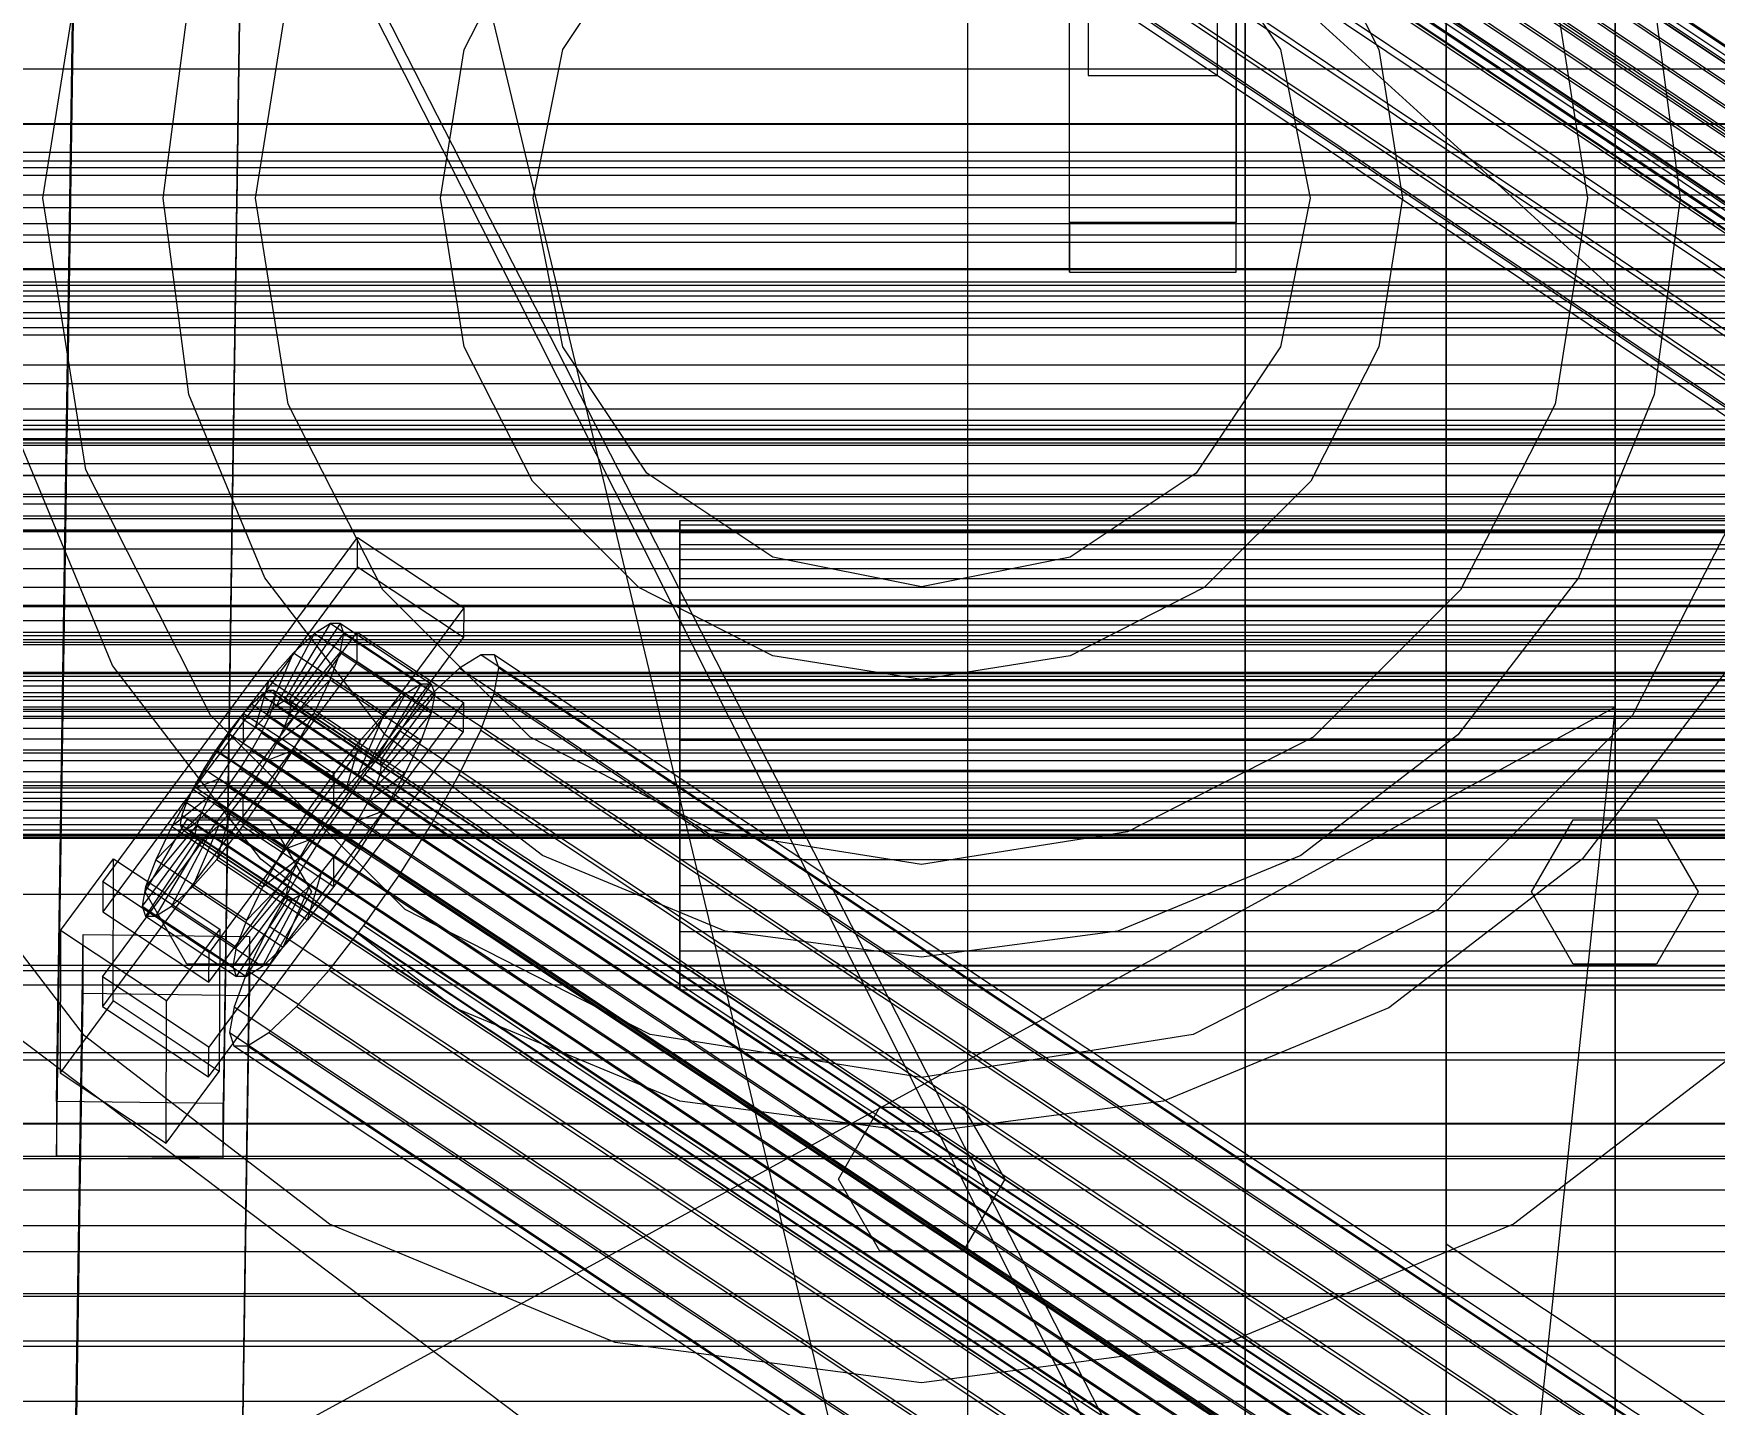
# Model space of a CAD drawing. Header units: millimetres. Extents: x -191664 to 191490, y -197311 to 10263.
# Drawn here: x -381 to -199.3, y -30380.3 to -30232.2 of the extents above; entities that cross this region are included whole.
import ezdxf

# ---------------------------------------------------------------- set-up
doc = ezdxf.new("R2010")
doc.units = ezdxf.units.MM
for name, color, linetype, lineweight in [('COTAS_USUARIO', 1, 'Continuous', 0), ('frontal_briquetadora', 7, 'Continuous', 0), ('frontal_C01', 7, 'Continuous', 0), ('frontal_C02', 7, 'Continuous', 0), ('frontal_C03', 7, 'Continuous', 0), ('frontal_mezcladora', 7, 'Continuous', 0), ('frontal_secador', 7, 'Continuous', 0), ('frontal_tolva', 7, 'Continuous', 0)]:
    doc.layers.add(name, color=color, linetype=linetype, lineweight=lineweight)
doc.dimstyles.new('PLANTA_100', dxfattribs={"dimtxt": 250, "dimasz": 150, "dimexe": 150, "dimexo": 80, "dimgap": 100, "dimtad": 1, "dimtih": 1, "dimtoh": 1, "dimdec": 1, "dimdsep": 46, "dimcen": 0.09, "dimclrd": 1, "dimclre": 1, "dimclrt": 1, "dimadec": 0, "dimazin": 0, "dimtfac": 1, "dimtdec": 4, "dimtofl": 0, "dimtmove": 0, "dimatfit": 3, "dimfxl": 1, "dimtolj": 1, "dimtzin": 0, "dimarcsym": 0})

# ---------------------------------------------------------------- blocks, each defined once
blk = doc.blocks.new('*D109')
at = {"layer": 'COTAS_USUARIO', "color": 1, "lineweight": -2, "transparency": 16777216}
for p, q in [((-80, -28700), (-1350, -28700)), ((-1200, -31850), (-1200, -28850)), ((-80, -32000), (-1350, -32000))]:
    blk.add_line(p, q, dxfattribs=at)
at = {"layer": 'COTAS_USUARIO', "color": 1, "transparency": 16777216}
for points in [[(-1225, -28850), (-1175, -28850), (-1200, -28700)], [(-1225, -31850), (-1175, -31850), (-1200, -32000)]]:
    blk.add_solid(points, dxfattribs=at)
at = {"layer": 'Defpoints', "color": 0, "transparency": 16777216}
for p in [(-1200, -28700), (0, -28700), (0, -32000)]:
    blk.add_point(p, dxfattribs=at)
blk = doc.blocks.new('*D110')
at = {"layer": 'COTAS_USUARIO', "color": 1, "lineweight": -2, "transparency": 16777216}
for p, q in [((-80, -30350), (-1350, -30350)), ((-1200, -31850), (-1200, -30500)), ((-80, -32000), (-1350, -32000))]:
    blk.add_line(p, q, dxfattribs=at)
at = {"layer": 'COTAS_USUARIO', "color": 1, "transparency": 16777216}
for points in [[(-1225, -30500), (-1175, -30500), (-1200, -30350)], [(-1225, -31850), (-1175, -31850), (-1200, -32000)]]:
    blk.add_solid(points, dxfattribs=at)
at = {"layer": 'Defpoints', "color": 0, "transparency": 16777216}
for p in [(-1200, -30350), (0, -30350), (0, -32000)]:
    blk.add_point(p, dxfattribs=at)
blk = doc.blocks.new('*D111')
at = {"layer": 'COTAS_USUARIO', "color": 1, "lineweight": -2, "transparency": 16777216}
for p, q in [((-80, -27700), (-1350, -27700)), ((-1200, -31850), (-1200, -27850)), ((-80, -32000), (-1350, -32000))]:
    blk.add_line(p, q, dxfattribs=at)
at = {"layer": 'COTAS_USUARIO', "color": 1, "transparency": 16777216}
for points in [[(-1225, -27850), (-1175, -27850), (-1200, -27700)], [(-1225, -31850), (-1175, -31850), (-1200, -32000)]]:
    blk.add_solid(points, dxfattribs=at)
at = {"layer": 'Defpoints', "color": 0, "transparency": 16777216}
for p in [(-1200, -27700), (0, -27700), (0, -32000)]:
    blk.add_point(p, dxfattribs=at)
blk = doc.blocks.new('*D121')
at = {"layer": 'COTAS_USUARIO', "color": 1, "lineweight": -2, "transparency": 16777216}
for p, q in [((-80, -29000), (-1350, -29000)), ((-1200, -31850), (-1200, -29150)), ((-80, -32000), (-1350, -32000))]:
    blk.add_line(p, q, dxfattribs=at)
at = {"layer": 'COTAS_USUARIO', "color": 1, "transparency": 16777216}
for points in [[(-1225, -29150), (-1175, -29150), (-1200, -29000)], [(-1225, -31850), (-1175, -31850), (-1200, -32000)]]:
    blk.add_solid(points, dxfattribs=at)
at = {"layer": 'Defpoints', "color": 0, "transparency": 16777216}
for p in [(-1200, -29000), (0, -29000), (0, -32000)]:
    blk.add_point(p, dxfattribs=at)

msp = doc.modelspace()

# ---------------------------------------------------------------- linework, layer by layer
at = {"layer": 'frontal_briquetadora', "color": 9, "true_color": 0xb9c3c2}
for p, q in [((-430, -29820), (-223.45, -30680)), ((-210, -30260), (-210, -29820)), ((-210, -30680), (-210, -29820)), ((-430, -30060), (-210, -30260)), ((-430, -30060), (-210, -30490)), ((-430, -30060), (-210, -30496)), ((-210, -30060), (-210, -30490)), ((-210, -30260), (-210, -30060)), ((-210, -30060), (-210, -30496)), ((-210, -30060), (-210, -30305)), ((-210, -30236.71), (-210, -30218.26)), ((-210, -30255.71), (-210, -30236.71)), ((-210, -30275), (-210, -30255.71)), ((-430, -30260), (-210, -30260)), ((-210, -30260), (-210, -30305)), ((-210, -30680), (-210, -30260)), ((-210, -30496), (-210, -30260)), ((-160, -30270.04), (-396, -30270.04)), ((-430, -30275), (-188, -30275)), ((-160, -30275), (-396, -30275)), ((-188, -30275), (-210, -30275)), ((-210, -30275), (-210, -30294.29)), ((-160, -30279.96), (-396, -30279.96)), ((-210, -30294.29), (-210, -30313.29)), ((-210, -30305), (-430, -30305)), ((-210, -30471), (-430, -30305)), ((-210, -30305), (-418, -30418.33)), ((-210, -30305), (-222, -30418.33)), ((-210, -30471), (-210, -30305)), ((-210, -30680), (-210, -30305)), ((-210, -30305), (-210, -30496)), ((-210, -30313.29), (-210, -30331.74)), ((-210, -30331.74), (-210, -30349.36)), ((-210, -30349.36), (-210, -30365.89)), ((-210, -30365.89), (-210, -30381.1)), ((-430, -30368.34), (-188, -30368.34))]:
    msp.add_line(p, q, dxfattribs=at)
at = {"layer": 'frontal_C01', "color": 251, "true_color": 0x586d65}
for p, q in [((-250, -28680.37), (-250, -31735.76)), ((-250, -31740.5), (-250, -28685.1))]:
    msp.add_line(p, q, dxfattribs=at)
at = {"layer": 'frontal_C01', "color": 139, "true_color": 0x345e4e}
for p, q in [((-228.3, -30050.82), (-228.3, -30363.01)), ((-228.3, -30368.7), (-228.3, -30056.51)), ((-130, -30428.25), (-228.3, -30363.01)), ((-228.3, -30363.01), (-228.3, -30675.19)), ((-228.3, -30363.01), (-228.3, -30368.7)), ((-228.3, -30680.88), (-228.3, -30368.7)), ((-228.3, -30368.7), (-130, -30433.94))]:
    msp.add_line(p, q, dxfattribs=at)
at = {"layer": 'frontal_C01', "color": 252, "true_color": 0x83939a}
for p, q in [((-311.15, -30286.11), (-311.15, -30284.83)), ((-311.15, -30284.83), (-311.15, -30285.27)), ((-311.15, -30284.83), (311.15, -30284.83)), ((-311.15, -30285.27), (-311.15, -30287.41)), ((-311.15, -30285.27), (311.15, -30285.27)), ((-311.15, -30289.04), (-311.15, -30286.11)), ((-311.15, -30286.11), (311.15, -30286.11)), ((-311.15, -30287.41), (-311.15, -30291.1)), ((-311.15, -30287.41), (311.15, -30287.41)), ((-311.15, -30293.4), (-311.15, -30289.04)), ((-311.15, -30289.04), (311.15, -30289.04)), ((-311.15, -30291.1), (-311.15, -30296.09)), ((-311.15, -30291.1), (311.15, -30291.1)), ((-311.15, -30298.91), (-311.15, -30293.4)), ((-311.15, -30293.4), (311.15, -30293.4)), ((-311.15, -30296.09), (-311.15, -30302.05)), ((-311.15, -30296.09), (311.15, -30296.09)), ((-332.63, -30299.32), (-334.94, -30300.77)), ((-331.18, -30299.32), (-332.63, -30299.32)), ((-332.63, -30299.32), (-148.32, -30421.66)), ((-330.69, -30300.75), (-331.18, -30299.32)), ((-331.18, -30299.32), (-146.87, -30421.65)), ((-311.15, -30305.19), (-311.15, -30298.91)), ((-311.15, -30298.91), (311.15, -30298.91)), ((-334.94, -30300.77), (-337.95, -30303.56)), ((-334.94, -30300.77), (-150.63, -30423.1)), ((-331.2, -30303.53), (-330.69, -30300.75)), ((-330.69, -30300.75), (-146.38, -30423.08)), ((-311.15, -30302.05), (-311.15, -30308.55)), ((311.15, -30302.05), (-311.15, -30302.05)), ((-337.95, -30303.56), (-341.46, -30307.5)), ((-337.95, -30303.56), (-153.64, -30425.89)), ((-332.66, -30307.46), (-331.2, -30303.53)), ((-331.2, -30303.53), (-146.89, -30425.86)), ((-311.15, -30311.81), (-311.15, -30305.19)), ((-311.15, -30305.19), (311.15, -30305.19)), ((-341.46, -30307.5), (-345.23, -30312.32)), ((-341.46, -30307.5), (-157.15, -30429.83)), ((-334.98, -30312.27), (-332.66, -30307.46)), ((-332.66, -30307.46), (-148.35, -30429.79)), ((-311.15, -30308.55), (-311.15, -30315.17)), ((-311.15, -30308.55), (311.15, -30308.55)), ((-345.23, -30312.32), (-349, -30317.7)), ((-160.92, -30434.65), (-345.23, -30312.32)), ((-338, -30317.65), (-334.98, -30312.27)), ((-334.98, -30312.27), (-150.67, -30434.6)), ((-311.15, -30318.31), (-311.15, -30311.81)), ((-311.15, -30311.81), (311.15, -30311.81)), ((-311.15, -30315.17), (-311.15, -30321.44)), ((-311.15, -30315.17), (311.15, -30315.17)), ((-349, -30317.7), (-352.52, -30323.27)), ((-349, -30317.7), (-164.69, -30440.03)), ((-341.52, -30323.21), (-338, -30317.65)), ((-338, -30317.65), (-153.69, -30439.98)), ((-311.15, -30324.26), (-311.15, -30318.31)), ((-311.15, -30318.31), (311.15, -30318.31)), ((-311.15, -30321.44), (-311.15, -30326.95)), ((-311.15, -30321.44), (311.15, -30321.44)), ((-352.52, -30323.27), (-355.54, -30328.64)), ((-352.52, -30323.27), (-168.21, -30445.6)), ((-345.29, -30328.59), (-341.52, -30323.21)), ((-341.52, -30323.21), (-157.21, -30445.54)), ((-311.15, -30329.25), (-311.15, -30324.26)), ((-311.15, -30324.26), (311.15, -30324.26)), ((-311.15, -30326.95), (-311.15, -30331.32)), ((-311.15, -30326.95), (311.15, -30326.95)), ((-355.54, -30328.64), (-357.86, -30333.46)), ((-355.54, -30328.64), (-171.23, -30450.97)), ((-349.06, -30333.41), (-345.29, -30328.59)), ((-345.29, -30328.59), (-160.98, -30450.92)), ((-311.15, -30332.94), (-311.15, -30329.25)), ((-311.15, -30329.25), (311.15, -30329.25)), ((-311.15, -30331.32), (-311.15, -30334.24)), ((-311.15, -30331.32), (311.15, -30331.32)), ((-311.15, -30335.08), (-311.15, -30332.94)), ((-311.15, -30332.94), (311.15, -30332.94)), ((-357.86, -30333.46), (-359.33, -30337.39)), ((-357.86, -30333.46), (-173.55, -30455.79)), ((-352.57, -30337.35), (-349.06, -30333.41)), ((-349.06, -30333.41), (-164.75, -30455.74)), ((-311.15, -30334.24), (-311.15, -30335.53)), ((-311.15, -30334.24), (311.15, -30334.24)), ((-311.15, -30335.53), (-311.15, -30335.08)), ((-311.15, -30335.08), (311.15, -30335.08)), ((-311.15, -30335.53), (311.15, -30335.53)), ((-359.33, -30337.39), (-359.83, -30340.16)), ((-359.33, -30337.39), (-175.02, -30459.72)), ((-355.58, -30340.14), (-352.57, -30337.35)), ((-352.57, -30337.35), (-168.26, -30459.68)), ((-359.83, -30340.16), (-359.34, -30341.59)), ((-359.83, -30340.16), (-175.52, -30462.49)), ((-357.89, -30341.59), (-355.58, -30340.14)), ((-355.58, -30340.14), (-171.28, -30462.47)), ((-359.34, -30341.59), (-357.89, -30341.59)), ((-359.34, -30341.59), (-175.03, -30463.93)), ((-357.89, -30341.59), (-173.58, -30463.92))]:
    msp.add_line(p, q, dxfattribs=at)
at = {"layer": 'frontal_C01', "color": 139, "true_color": 0x354b57}
for p, q in [((-373.5, -30323.88), (-345.97, -30286.65)), ((-345.98, -30289.85), (-345.97, -30286.65)), ((-345.97, -30286.65), (-334.5, -30294.26)), ((-345.98, -30289.85), (-373.51, -30327.09)), ((-334.51, -30297.46), (-345.98, -30289.85)), ((-334.5, -30294.26), (-362.03, -30331.5)), ((-334.5, -30294.26), (-334.51, -30297.46)), ((-373.54, -30334.13), (-346.01, -30296.89)), ((-362.04, -30334.7), (-334.51, -30297.46)), ((-346.02, -30300.09), (-346.01, -30296.89)), ((-346.01, -30296.89), (-334.54, -30304.5)), ((-346.02, -30300.09), (-373.55, -30337.33)), ((-334.55, -30307.7), (-346.02, -30300.09)), ((-334.54, -30304.5), (-362.07, -30341.74)), ((-334.54, -30304.5), (-334.55, -30307.7)), ((-362.08, -30344.94), (-334.55, -30307.7)), ((-378.09, -30329.13), (-372.35, -30321.37)), ((-372.41, -30336.74), (-372.35, -30321.37)), ((-372.35, -30321.37), (-360.88, -30328.98)), ((-373.5, -30323.88), (-373.51, -30327.09)), ((-362.03, -30331.5), (-373.5, -30323.88)), ((-373.51, -30327.09), (-362.04, -30334.7)), ((-378.09, -30329.13), (-378.14, -30344.5)), ((-366.62, -30336.74), (-378.09, -30329.13)), ((-360.88, -30328.98), (-366.62, -30336.74)), ((-360.88, -30328.98), (-360.94, -30344.35)), ((-378.51, -30521.49), (-375.64, -30329.54)), ((-375.64, -30335.94), (-375.64, -30329.54)), ((-375.64, -30329.54), (-357.65, -30329.78)), ((-357.65, -30329.78), (-360.51, -30521.73)), ((-357.65, -30329.78), (-357.65, -30336.19)), ((-362.04, -30334.7), (-362.03, -30331.5)), ((-373.54, -30334.13), (-373.55, -30337.33)), ((-362.07, -30341.74), (-373.54, -30334.13)), ((-378.51, -30527.89), (-375.64, -30335.94)), ((-357.65, -30336.19), (-375.64, -30335.94)), ((-360.51, -30528.13), (-357.65, -30336.19)), ((-372.41, -30336.74), (-378.14, -30344.5)), ((-373.55, -30337.33), (-362.08, -30344.94)), ((-360.94, -30344.35), (-372.41, -30336.74)), ((-366.68, -30352.11), (-366.62, -30336.74)), ((-362.08, -30344.94), (-362.07, -30341.74)), ((-378.14, -30344.5), (-366.68, -30352.11)), ((-366.68, -30352.11), (-360.94, -30344.35))]:
    msp.add_line(p, q, dxfattribs=at)
at = {"layer": 'frontal_C01', "color": 155, "true_color": 0x617580}
for p, q in [((-353.89, -30304.27), (-348.92, -30295.95)), ((-353.38, -30304.27), (-347.84, -30295.94)), ((-348.92, -30295.95), (-350.65, -30297.03)), ((-347.84, -30295.94), (-348.92, -30295.95)), ((-348.92, -30295.95), (-339.09, -30302.47)), ((-347.84, -30295.94), (-338.01, -30302.47)), ((-347.47, -30297.02), (-347.84, -30295.94)), ((-354.71, -30304.78), (-350.65, -30297.03)), ((-353.21, -30304.77), (-347.47, -30297.02)), ((-350.65, -30297.03), (-352.9, -30299.12)), ((-350.65, -30297.03), (-340.82, -30303.56)), ((-347.85, -30299.09), (-347.47, -30297.02)), ((-347.47, -30297.02), (-337.64, -30303.54)), ((-355.78, -30305.77), (-352.9, -30299.12)), ((-352.9, -30299.12), (-355.53, -30302.07)), ((-353.38, -30305.76), (-347.85, -30299.09)), ((-352.9, -30299.12), (-343.07, -30305.64)), ((-348.94, -30302.03), (-347.85, -30299.09)), ((-347.85, -30299.09), (-338.02, -30305.62)), ((-355.53, -30302.07), (-358.34, -30305.67)), ((-357.02, -30307.17), (-355.53, -30302.07)), ((-355.53, -30302.07), (-345.7, -30308.59)), ((-353.9, -30307.15), (-348.94, -30302.03)), ((-350.68, -30305.64), (-348.94, -30302.03)), ((-348.94, -30302.03), (-339.11, -30308.56)), ((-340.82, -30303.56), (-344.88, -30311.31)), ((-339.09, -30302.47), (-344.06, -30310.79)), ((-338.01, -30302.47), (-343.55, -30310.79)), ((-337.64, -30303.54), (-343.38, -30311.3)), ((-343.07, -30305.64), (-340.82, -30303.56)), ((-340.82, -30303.56), (-339.09, -30302.47)), ((-339.09, -30302.47), (-338.01, -30302.47)), ((-337.64, -30303.54), (-338.02, -30305.62)), ((-338.01, -30302.47), (-337.64, -30303.54)), ((-358.34, -30305.67), (-361.17, -30309.7)), ((-358.34, -30305.67), (-358.36, -30308.88)), ((-348.52, -30312.2), (-358.34, -30305.67)), ((-355.78, -30305.77), (-354.71, -30304.78)), ((-354.72, -30308.86), (-350.68, -30305.64)), ((-354.71, -30304.78), (-353.89, -30304.27)), ((-344.88, -30311.31), (-354.71, -30304.78)), ((-344.06, -30310.79), (-353.89, -30304.27)), ((-353.89, -30304.27), (-353.38, -30304.27)), ((-343.55, -30310.79), (-353.38, -30304.27)), ((-353.38, -30304.27), (-353.21, -30304.77)), ((-353.21, -30304.77), (-353.38, -30305.76)), ((-343.38, -30311.3), (-353.21, -30304.77)), ((-352.94, -30309.65), (-350.68, -30305.64)), ((-350.68, -30305.64), (-340.85, -30312.16)), ((-343.07, -30305.64), (-345.95, -30312.29)), ((-345.7, -30308.59), (-343.07, -30305.64)), ((-338.02, -30305.62), (-343.55, -30312.28)), ((-338.02, -30305.62), (-339.11, -30308.56)), ((-358.36, -30308.88), (-357.02, -30307.17)), ((-357.02, -30307.17), (-355.78, -30305.77)), ((-347.19, -30313.69), (-357.02, -30307.17)), ((-345.95, -30312.29), (-355.78, -30305.77)), ((-353.9, -30307.15), (-354.72, -30308.86)), ((-353.38, -30305.76), (-353.9, -30307.15)), ((-344.07, -30313.67), (-353.9, -30307.15)), ((-343.55, -30312.28), (-353.38, -30305.76)), ((-359.69, -30310.78), (-358.36, -30308.88)), ((-358.36, -30308.88), (-348.53, -30315.4)), ((-354.72, -30308.86), (-355.8, -30310.76)), ((-344.9, -30315.38), (-354.72, -30308.86)), ((-348.52, -30312.2), (-345.7, -30308.59)), ((-345.7, -30308.59), (-347.19, -30313.69)), ((-339.11, -30308.56), (-344.07, -30313.67)), ((-339.11, -30308.56), (-340.85, -30312.16)), ((-361.17, -30309.7), (-363.8, -30313.86)), ((-359.69, -30310.78), (-361.17, -30309.7)), ((-361.17, -30309.7), (-351.34, -30316.22)), ((-360.94, -30312.75), (-359.69, -30310.78)), ((-349.86, -30317.3), (-359.69, -30310.78)), ((-355.8, -30310.76), (-357.04, -30312.73)), ((-355.8, -30310.76), (-352.94, -30309.65)), ((-345.97, -30317.29), (-355.8, -30310.76)), ((-355.57, -30313.82), (-352.94, -30309.65)), ((-352.94, -30309.65), (-343.11, -30316.18)), ((-344.06, -30310.79), (-344.88, -30311.31)), ((-343.55, -30310.79), (-344.06, -30310.79)), ((-343.38, -30311.3), (-343.55, -30310.79)), ((-360.94, -30312.75), (-363.8, -30313.86)), ((-362.01, -30314.66), (-360.94, -30312.75)), ((-351.11, -30319.28), (-360.94, -30312.75)), ((-357.04, -30312.73), (-358.38, -30314.64)), ((-357.04, -30312.73), (-355.57, -30313.82)), ((-347.21, -30319.26), (-357.04, -30312.73)), ((-351.34, -30316.22), (-348.52, -30312.2)), ((-348.53, -30315.4), (-348.52, -30312.2)), ((-345.95, -30312.29), (-347.19, -30313.69)), ((-344.88, -30311.31), (-345.95, -30312.29)), ((-340.85, -30312.16), (-344.9, -30315.38)), ((-344.07, -30313.67), (-343.55, -30312.28)), ((-343.55, -30312.28), (-343.38, -30311.3)), ((-340.85, -30312.16), (-343.11, -30316.18)), ((-363.8, -30313.86), (-366.06, -30317.88)), ((-362.01, -30314.66), (-366.06, -30317.88)), ((-363.8, -30313.86), (-353.97, -30320.38)), ((-362.83, -30316.36), (-362.01, -30314.66)), ((-352.18, -30321.18), (-362.01, -30314.66)), ((-358.38, -30314.64), (-359.71, -30316.35)), ((-358.39, -30317.84), (-355.57, -30313.82)), ((-358.38, -30314.64), (-358.39, -30317.84)), ((-348.55, -30321.16), (-358.38, -30314.64)), ((-355.57, -30313.82), (-345.74, -30320.34)), ((-347.19, -30313.69), (-348.53, -30315.4)), ((-344.9, -30315.38), (-344.07, -30313.67)), ((-362.83, -30316.36), (-367.79, -30321.48)), ((-363.35, -30317.76), (-362.83, -30316.36)), ((-353, -30322.89), (-362.83, -30316.36)), ((-359.71, -30316.35), (-361.21, -30321.45)), ((-359.71, -30316.35), (-360.96, -30317.74)), ((-349.88, -30322.87), (-359.71, -30316.35)), ((-353.97, -30320.38), (-351.34, -30316.22)), ((-351.34, -30316.22), (-349.86, -30317.3)), ((-348.53, -30315.4), (-349.86, -30317.3)), ((-345.97, -30317.29), (-344.9, -30315.38)), ((-343.11, -30316.18), (-345.97, -30317.29)), ((-343.11, -30316.18), (-345.74, -30320.34)), ((-363.35, -30317.76), (-368.89, -30324.42)), ((-366.06, -30317.88), (-367.79, -30321.48)), ((-366.06, -30317.88), (-356.23, -30324.4)), ((-360.96, -30317.74), (-363.84, -30324.4)), ((-363.53, -30318.74), (-363.35, -30317.76)), ((-353.52, -30324.28), (-363.35, -30317.76)), ((-360.96, -30317.74), (-362.03, -30318.73)), ((-361.21, -30321.45), (-358.39, -30317.84)), ((-351.13, -30324.27), (-360.96, -30317.74)), ((-358.39, -30317.84), (-348.56, -30324.36)), ((-349.86, -30317.3), (-351.11, -30319.28)), ((-347.21, -30319.26), (-345.97, -30317.29)), ((-363.53, -30318.74), (-369.27, -30326.5)), ((-363.36, -30319.25), (-368.9, -30327.57)), ((-362.84, -30319.24), (-367.82, -30327.56)), ((-362.03, -30318.73), (-366.09, -30326.48)), ((-363.36, -30319.25), (-363.53, -30318.74)), ((-353.7, -30325.26), (-363.53, -30318.74)), ((-362.84, -30319.24), (-363.36, -30319.25)), ((-353.53, -30325.77), (-363.36, -30319.25)), ((-362.03, -30318.73), (-362.84, -30319.24)), ((-353.01, -30325.77), (-362.84, -30319.24)), ((-352.2, -30325.26), (-362.03, -30318.73)), ((-353.97, -30320.38), (-351.11, -30319.28)), ((-351.11, -30319.28), (-352.18, -30321.18)), ((-348.55, -30321.16), (-347.21, -30319.26)), ((-345.74, -30320.34), (-347.21, -30319.26)), ((-367.79, -30321.48), (-368.89, -30324.42)), ((-367.79, -30321.48), (-357.96, -30328)), ((-363.84, -30324.4), (-361.21, -30321.45)), ((-361.21, -30321.45), (-351.38, -30327.97)), ((-356.23, -30324.4), (-353.97, -30320.38)), ((-356.23, -30324.4), (-352.18, -30321.18)), ((-352.18, -30321.18), (-353, -30322.89)), ((-349.88, -30322.87), (-348.55, -30321.16)), ((-345.74, -30320.34), (-348.56, -30324.36)), ((-348.56, -30324.36), (-348.55, -30321.16)), ((-357.96, -30328), (-353, -30322.89)), ((-353, -30322.89), (-353.52, -30324.28)), ((-351.38, -30327.97), (-349.88, -30322.87)), ((-351.13, -30324.27), (-349.88, -30322.87)), ((-368.89, -30324.42), (-369.27, -30326.5)), ((-368.89, -30324.42), (-359.06, -30330.94)), ((-366.09, -30326.48), (-363.84, -30324.4)), ((-363.84, -30324.4), (-354.01, -30330.92)), ((-359.44, -30333.02), (-353.7, -30325.26)), ((-359.06, -30330.94), (-353.52, -30324.28)), ((-357.96, -30328), (-356.23, -30324.4)), ((-356.26, -30333.01), (-352.2, -30325.26)), ((-354.01, -30330.92), (-351.13, -30324.27)), ((-353.52, -30324.28), (-353.7, -30325.26)), ((-353.7, -30325.26), (-353.53, -30325.77)), ((-353.01, -30325.77), (-352.2, -30325.26)), ((-352.2, -30325.26), (-351.13, -30324.27)), ((-348.56, -30324.36), (-351.38, -30327.97)), ((-369.27, -30326.5), (-368.9, -30327.57)), ((-369.27, -30326.5), (-359.44, -30333.02)), ((-367.82, -30327.56), (-366.09, -30326.48)), ((-366.09, -30326.48), (-356.26, -30333.01)), ((-359.07, -30334.09), (-353.53, -30325.77)), ((-357.99, -30334.09), (-353.01, -30325.77)), ((-353.53, -30325.77), (-353.01, -30325.77)), ((-368.9, -30327.57), (-367.82, -30327.56)), ((-368.9, -30327.57), (-359.07, -30334.09)), ((-367.82, -30327.56), (-357.99, -30334.09)), ((-359.06, -30330.94), (-357.96, -30328)), ((-351.38, -30327.97), (-354.01, -30330.92)), ((-359.44, -30333.02), (-359.06, -30330.94)), ((-354.01, -30330.92), (-356.26, -30333.01)), ((-356.26, -30333.01), (-357.99, -30334.09)), ((-359.07, -30334.09), (-359.44, -30333.02)), ((-357.99, -30334.09), (-359.07, -30334.09))]:
    msp.add_line(p, q, dxfattribs=at)
at = {"layer": 'frontal_C01', "color": 9, "true_color": 0xbac6cb}
for p, q in [((-440, -30301.2), (440, -30301.2)), ((-440, -30301.35), (440, -30301.35)), ((-440, -30301.65), (440, -30301.65)), ((-440, -30302.11), (440, -30302.11)), ((-440, -30302.69), (440, -30302.69)), ((-440, -30303.42), (440, -30303.42)), ((-356.35, -30303.69), (-357.42, -30304.68)), ((-355.53, -30303.18), (-356.35, -30303.69)), ((-356.35, -30303.69), (-142.55, -30445.6)), ((-355.02, -30303.18), (-355.53, -30303.18)), ((-355.53, -30303.18), (-141.73, -30445.09)), ((-354.84, -30303.69), (-355.02, -30303.18)), ((-355.02, -30303.18), (-141.22, -30445.08)), ((-355.02, -30304.67), (-354.84, -30303.69)), ((-354.84, -30303.69), (-141.04, -30445.59)), ((-440, -30304.23), (440, -30304.23)), ((-440, -30305.19), (440, -30305.19)), ((-357.42, -30304.68), (-358.66, -30306.08)), ((-357.42, -30304.68), (-143.62, -30446.59)), ((-355.54, -30306.06), (-355.02, -30304.67)), ((-355.02, -30304.67), (-141.22, -30446.58)), ((-440, -30306.19), (440, -30306.19)), ((440, -30307.3), (-440, -30307.3)), ((-358.66, -30306.08), (-360, -30307.79)), ((-358.66, -30306.08), (-144.86, -30447.98)), ((-356.36, -30307.77), (-355.54, -30306.06)), ((-355.54, -30306.06), (-141.74, -30447.97)), ((-440, -30308.41), (440, -30308.41)), ((-360, -30307.79), (-361.33, -30309.69)), ((-146.2, -30449.69), (-360, -30307.79)), ((-357.43, -30309.67), (-356.36, -30307.77)), ((-356.36, -30307.77), (-142.56, -30449.67)), ((-440, -30309.6), (440, -30309.6)), ((-440, -30310.75), (440, -30310.75)), ((-361.33, -30309.69), (-362.58, -30311.66)), ((-361.33, -30309.69), (-147.53, -30451.6)), ((-358.68, -30311.65), (-357.43, -30309.67)), ((-357.43, -30309.67), (-143.64, -30451.58)), ((-440, -30311.95), (440, -30311.95)), ((-362.58, -30311.66), (-363.65, -30313.57)), ((-362.58, -30311.66), (-148.78, -30453.57)), ((-360.02, -30313.55), (-358.68, -30311.65)), ((-358.68, -30311.65), (-144.88, -30453.55)), ((-440, -30313.06), (440, -30313.06)), ((-440, -30314.17), (440, -30314.17)), ((-363.65, -30313.57), (-364.47, -30315.28)), ((-363.65, -30313.57), (-149.85, -30455.47)), ((-361.35, -30315.26), (-360.02, -30313.55)), ((-360.02, -30313.55), (-146.22, -30455.46)), ((-440, -30315.17), (440, -30315.17)), ((-440, -30316.12), (440, -30316.12)), ((-364.47, -30315.28), (-364.99, -30316.67)), ((-364.47, -30315.28), (-150.67, -30457.18)), ((-362.6, -30316.66), (-361.35, -30315.26)), ((-361.35, -30315.26), (-147.55, -30457.16)), ((-440, -30316.94), (440, -30316.94)), ((-440, -30317.67), (440, -30317.67)), ((-440, -30318.24), (440, -30318.24)), ((-364.99, -30316.67), (-365.17, -30317.65)), ((-365.17, -30317.65), (-364.99, -30318.16)), ((-365.17, -30317.65), (-151.37, -30459.56)), ((-364.99, -30316.67), (-151.19, -30458.57)), ((-364.99, -30318.16), (-364.48, -30318.16)), ((-364.99, -30318.16), (-151.2, -30460.06)), ((-364.48, -30318.16), (-363.66, -30317.64)), ((-364.48, -30318.16), (-150.68, -30460.06)), ((-363.66, -30317.64), (-362.6, -30316.66)), ((-363.66, -30317.64), (-149.86, -30459.55)), ((-362.6, -30316.66), (-148.8, -30458.56)), ((-440, -30318.7), (440, -30318.7)), ((-440, -30319), (440, -30319)), ((-440, -30319.16), (440, -30319.16))]:
    msp.add_line(p, q, dxfattribs=at)
at = {"layer": 'frontal_C02', "color": 251, "true_color": 0x586d65}
for p, q in [((-250, -28976.99), (-250, -31767.54)), ((-250, -31772.31), (-250, -28981.77))]:
    msp.add_line(p, q, dxfattribs=at)
at = {"layer": 'frontal_C02', "color": 9, "true_color": 0xbac6cb}
for p, q in [((-356.35, -30127.62), (-142.55, -30270.86)), ((-357.42, -30128.66), (-143.62, -30271.9)), ((-355.02, -30128.34), (-141.22, -30271.58)), ((-358.66, -30130.1), (-144.86, -30273.34)), ((-355.54, -30129.67), (-141.74, -30272.92)), ((-146.2, -30275.07), (-360, -30131.83)), ((-356.36, -30131.34), (-142.56, -30274.58)), ((-361.33, -30133.75), (-147.53, -30276.99)), ((-357.43, -30133.22), (-143.64, -30276.46)), ((-362.58, -30135.71), (-148.78, -30278.95)), ((-358.68, -30135.18), (-144.88, -30278.42)), ((-363.65, -30137.59), (-149.85, -30280.83)), ((-360.02, -30137.09), (-146.22, -30280.34)), ((-364.47, -30139.25), (-150.67, -30282.49)), ((-362.6, -30140.27), (-148.8, -30283.51)), ((-361.35, -30138.83), (-147.55, -30282.07)), ((-365.17, -30141.51), (-151.37, -30284.75)), ((-364.99, -30140.59), (-151.19, -30283.83)), ((-364.99, -30141.95), (-151.2, -30285.19)), ((-364.48, -30141.88), (-150.68, -30285.12)), ((-363.66, -30141.31), (-149.86, -30284.55))]:
    msp.add_line(p, q, dxfattribs=at)
at = {"layer": 'frontal_C02', "color": 252, "true_color": 0x83939a}
for p, q in [((-160.92, -30260.4), (-345.23, -30136.92)), ((-338, -30140.83), (-153.69, -30264.31)), ((-349, -30142.32), (-164.69, -30265.8)), ((-341.52, -30146.36), (-157.21, -30269.85)), ((-352.52, -30147.86), (-168.21, -30271.34)), ((-345.29, -30151.77), (-160.98, -30275.25)), ((-355.54, -30153.16), (-171.23, -30276.64)), ((-349.06, -30156.66), (-164.75, -30280.15)), ((-357.86, -30157.86), (-173.55, -30281.34)), ((-359.33, -30161.64), (-175.02, -30285.12)), ((-352.57, -30160.72), (-168.26, -30284.2)), ((-355.58, -30163.66), (-171.28, -30287.14)), ((-359.83, -30164.24), (-175.52, -30287.72)), ((-359.34, -30165.48), (-175.03, -30288.96)), ((-357.89, -30165.28), (-173.58, -30288.77))]:
    msp.add_line(p, q, dxfattribs=at)
at = {"layer": 'frontal_C02', "color": 139, "true_color": 0x354b57}
for p, q in [((-378.51, -30347.59), (-375.64, -30153.82)), ((-357.65, -30154.07), (-360.51, -30347.83)), ((-378.51, -30353.44), (-375.64, -30159.67)), ((-360.51, -30353.68), (-357.65, -30159.91)), ((-450, -30264.77), (450, -30264.77)), ((450, -30276.46), (-450, -30276.46)), ((450, -30298.24), (-450, -30298.24)), ((-450, -30309.93), (450, -30309.93)), ((-425, -30342.32), (425, -30342.32)), ((-360.51, -30347.83), (-378.51, -30347.59)), ((-378.51, -30347.59), (-378.51, -30353.44)), ((-360.51, -30353.68), (-360.51, -30347.83)), ((425, -30353.8), (-425, -30353.8)), ((-378.51, -30353.44), (-360.51, -30353.68)), ((425, -30357.17), (-425, -30357.17)), ((-425, -30368.65), (425, -30368.65))]:
    msp.add_line(p, q, dxfattribs=at)
at = {"layer": 'frontal_C02', "color": 139, "true_color": 0x345e4e}
for p, q in [((-228.3, -30187.3), (-228.3, -30472.12)), ((-228.3, -30477.86), (-228.3, -30193.04))]:
    msp.add_line(p, q, dxfattribs=at)
at = {"layer": 'frontal_C03', "color": 251, "true_color": 0x586d65}
for p, q in [((-250, -28596.31), (-250, -31246.31)), ((-250, -31251.12), (-250, -28601.12))]:
    msp.add_line(p, q, dxfattribs=at)
at = {"layer": 'frontal_C03', "color": 139, "true_color": 0x345e4e}
for p, q in [((-250, -30425.81), (-250, -30161.89)), ((-250, -30431.59), (-250, -30167.67))]:
    msp.add_line(p, q, dxfattribs=at)
at = {"layer": 'frontal_C03', "color": 139, "true_color": 0x354b57}
for p, q in [((-269, -30252.61), (-269, -30217.94)), ((-251, -30217.94), (-251, -30252.61)), ((-269, -30258), (-269, -30223.33)), ((-267, -30223.8), (-267, -30236.73)), ((-253, -30236.73), (-253, -30223.8)), ((-251, -30258), (-251, -30223.33)), ((-267, -30227.1), (-267, -30236.73)), ((-253, -30236.73), (-253, -30227.1)), ((-267, -30236.73), (-253, -30236.73)), ((450, -30241.97), (-450, -30241.97)), ((-450, -30247.5), (450, -30247.5)), ((-450, -30252.74), (450, -30252.74)), ((-251, -30252.61), (-269, -30252.61)), ((-269, -30252.61), (-269, -30258)), ((-251, -30258), (-251, -30252.61)), ((-269, -30258), (-251, -30258)), ((450, -30259.06), (-450, -30259.06)), ((450, -30261.18), (-450, -30261.18)), ((-450, -30272.74), (450, -30272.74))]:
    msp.add_line(p, q, dxfattribs=at)
at = {"layer": 'frontal_mezcladora', "color": 250, "true_color": 0x33393d}
for p, q in [((-280, -30450), (-280, -30020)), ((-357, -30250), (-353.48, -30227.75)), ((-216.52, -30227.75), (-213, -30250)), ((-353.48, -30272.25), (-357, -30250)), ((-213, -30250), (-216.52, -30272.25)), ((-343.25, -30292.32), (-353.48, -30272.25)), ((-216.52, -30272.25), (-226.75, -30292.32)), ((-372.47, -30300.5), (-382.56, -30276.14)), ((-327.32, -30308.25), (-343.25, -30292.32)), ((-226.75, -30292.32), (-242.68, -30308.25)), ((-356.42, -30321.42), (-372.47, -30300.5)), ((-197.53, -30300.5), (-213.58, -30321.42)), ((-307.25, -30318.48), (-327.32, -30308.25)), ((-242.68, -30308.25), (-262.75, -30318.48)), ((-285, -30322), (-307.25, -30318.48)), ((-262.75, -30318.48), (-285, -30322)), ((-335.5, -30337.47), (-356.42, -30321.42)), ((-213.58, -30321.42), (-234.5, -30337.47)), ((-311.14, -30347.56), (-335.5, -30337.47)), ((-234.5, -30337.47), (-258.86, -30347.56)), ((-285, -30351), (-311.14, -30347.56)), ((-258.86, -30347.56), (-285, -30351))]:
    msp.add_line(p, q, dxfattribs=at)
at = {"layer": 'frontal_mezcladora', "color": 107, "true_color": 0x248357}
for p, q in [((-334.45, -30233.93), (-327.07, -30219.44)), ((-242.93, -30219.44), (-235.55, -30233.93)), ((-337, -30250), (-334.45, -30233.93)), ((-235.55, -30233.93), (-233, -30250)), ((-334.45, -30266.07), (-337, -30250)), ((-233, -30250), (-235.55, -30266.07)), ((-327.07, -30280.56), (-334.45, -30266.07)), ((-235.55, -30266.07), (-242.93, -30280.56)), ((-315.56, -30292.07), (-327.07, -30280.56)), ((-242.93, -30280.56), (-254.44, -30292.07)), ((-301.07, -30299.45), (-315.56, -30292.07)), ((-254.44, -30292.07), (-268.93, -30299.45)), ((-285, -30302), (-301.07, -30299.45)), ((-268.93, -30299.45), (-285, -30302)), ((-375.51, -30340.51), (-395.85, -30314)), ((-420, -30335), (-150, -30335)), ((-349, -30360.85), (-375.51, -30340.51)), ((-194.49, -30340.51), (-221, -30360.85)), ((-318.13, -30373.64), (-349, -30360.85)), ((-221, -30360.85), (-251.87, -30373.64)), ((-285, -30378), (-318.13, -30373.64)), ((-251.87, -30373.64), (-285, -30378)), ((-420, -30380), (-150, -30380))]:
    msp.add_line(p, q, dxfattribs=at)
at = {"layer": 'frontal_mezcladora', "color": 9, "true_color": 0xc6c9c8}
for p, q in [((-323.8, -30233.93), (-314.7, -30220.3)), ((-255.3, -30220.3), (-246.2, -30233.93)), ((-380, -30250), (-375.35, -30220.64)), ((-327, -30250), (-323.8, -30233.93)), ((-246.2, -30233.93), (-243, -30250)), ((-375.35, -30279.36), (-380, -30250)), ((-323.8, -30266.07), (-327, -30250)), ((-243, -30250), (-246.2, -30266.07)), ((-314.7, -30279.7), (-323.8, -30266.07)), ((-246.2, -30266.07), (-255.3, -30279.7)), ((-361.86, -30305.84), (-375.35, -30279.36)), ((-301.07, -30288.8), (-314.7, -30279.7)), ((-255.3, -30279.7), (-268.93, -30288.8)), ((-194.65, -30279.36), (-208.14, -30305.84)), ((-285, -30292), (-301.07, -30288.8)), ((-268.93, -30288.8), (-285, -30292)), ((-340.84, -30326.86), (-361.86, -30305.84)), ((-208.14, -30305.84), (-229.16, -30326.86)), ((-314.36, -30340.35), (-340.84, -30326.86)), ((-229.16, -30326.86), (-255.64, -30340.35)), ((-285, -30345), (-314.36, -30340.35)), ((-255.64, -30340.35), (-285, -30345))]:
    msp.add_line(p, q, dxfattribs=at)
at = {"layer": 'frontal_mezcladora', "color": 254, "true_color": 0xdce0df}
for p, q in [((-367, -30250), (-364.21, -30228.78)), ((-205.79, -30228.78), (-203, -30250)), ((-364.21, -30271.22), (-367, -30250)), ((-203, -30250), (-205.79, -30271.22)), ((-356.01, -30291), (-364.21, -30271.22)), ((-205.79, -30271.22), (-213.99, -30291)), ((-342.98, -30307.98), (-356.01, -30291)), ((-213.99, -30291), (-227.02, -30307.98)), ((-326, -30321.01), (-342.98, -30307.98)), ((-227.02, -30307.98), (-244, -30321.01)), ((-306.22, -30329.21), (-326, -30321.01)), ((-244, -30321.01), (-263.78, -30329.21)), ((-285, -30332), (-306.22, -30329.21)), ((-263.78, -30329.21), (-285, -30332))]:
    msp.add_line(p, q, dxfattribs=at)
at = {"layer": 'frontal_mezcladora', "color": 43, "true_color": 0xe7bf45}
for p, q in [((-368.95, -30324.95), (-364.45, -30317.16)), ((-364.45, -30317.16), (-355.45, -30317.16)), ((-355.45, -30317.16), (-350.95, -30324.95)), ((-219.05, -30324.95), (-214.55, -30317.16)), ((-214.55, -30317.16), (-205.55, -30317.16)), ((-205.55, -30317.16), (-201.05, -30324.95)), ((-364.45, -30332.75), (-368.95, -30324.95)), ((-350.95, -30324.95), (-355.45, -30332.75)), ((-214.55, -30332.75), (-219.05, -30324.95)), ((-201.05, -30324.95), (-205.55, -30332.75)), ((-355.45, -30332.75), (-364.45, -30332.75)), ((-205.55, -30332.75), (-214.55, -30332.75)), ((-294, -30356), (-289.5, -30348.21)), ((-289.5, -30348.21), (-280.5, -30348.21)), ((-280.5, -30348.21), (-276, -30356)), ((-289.5, -30363.79), (-294, -30356)), ((-276, -30356), (-280.5, -30363.79)), ((-280.5, -30363.79), (-289.5, -30363.79))]:
    msp.add_line(p, q, dxfattribs=at)
at = {"layer": 'frontal_secador', "color": 254, "true_color": 0xd2d7cc}
for p, q in [((-1250, -30236), (1250, -30236)), ((1250, -30276), (-1250, -30276))]:
    msp.add_line(p, q, dxfattribs=at)
at = {"layer": 'frontal_secador', "color": 253, "true_color": 0xa8b3b5}
for p, q in [((-1250, -30242), (1250, -30242)), ((1250, -30246), (-1250, -30246)), ((1250, -30264), (-1250, -30264)), ((-1250, -30268), (1250, -30268)), ((1250, -30280), (-1250, -30280)), ((-1250, -30286), (1250, -30286))]:
    msp.add_line(p, q, dxfattribs=at)
at = {"layer": 'frontal_secador', "color": 9, "true_color": 0xc7cdbf}
for p, q in [((-1250, -30245), (1250, -30245)), ((-1250, -30246.66), (1250, -30246.66)), ((1250, -30249.66), (-1250, -30249.66)), ((-1250, -30251), (1250, -30251)), ((1250, -30254), (-1250, -30254)), ((-1250, -30254.73), (1250, -30254.73)), ((-1250, -30257.59), (1250, -30257.59)), ((1250, -30257.73), (-1250, -30257.73)), ((-1250, -30259.39), (1250, -30259.39)), ((-1250, -30260), (1250, -30260)), ((1250, -30260.59), (-1250, -30260.59)), ((1250, -30262.39), (-1250, -30262.39)), ((1250, -30263), (-1250, -30263))]:
    msp.add_line(p, q, dxfattribs=at)
at = {"layer": 'frontal_secador', "color": 253, "true_color": 0xa4b0b5}
for p, q in [((1250, -30274), (-1250, -30274)), ((1250, -30274.55), (-1250, -30274.55)), ((1250, -30276.14), (-1250, -30276.14)), ((1250, -30276.71), (-1250, -30276.71)), ((1250, -30278.69), (-1250, -30278.69)), ((1320, -30282), (-1320, -30282)), ((1250, -30282), (-1250, -30282)), ((1320, -30282.27), (-1320, -30282.27)), ((1320, -30283.07), (-1320, -30283.07)), ((1320, -30284.34), (-1320, -30284.34)), ((1250, -30284.65), (-1250, -30284.65)), ((1320, -30286), (-1320, -30286)), ((1250, -30285.86), (-1250, -30285.86)), ((1320, -30287.93), (-1320, -30287.93)), ((-1320, -30290), (1320, -30290)), ((-1250, -30290), (1250, -30290)), ((1320, -30292.07), (-1320, -30292.07)), ((1320, -30294), (-1320, -30294)), ((1250, -30294.14), (-1250, -30294.14)), ((1320, -30295.66), (-1320, -30295.66)), ((1320, -30296.93), (-1320, -30296.93)), ((1320, -30297.73), (-1320, -30297.73)), ((1320, -30298), (-1320, -30298)), ((1250, -30297.29), (-1250, -30297.29)), ((1250, -30298), (-1250, -30298)), ((1250, -30301.31), (-1250, -30301.31)), ((1250, -30303.86), (-1250, -30303.86)), ((1250, -30305.45), (-1250, -30305.45)), ((1250, -30306), (-1250, -30306)), ((1360, -30313.5), (-1360, -30313.5)), ((1250, -30313.75), (-1250, -30313.75)), ((1360, -30314.86), (-1360, -30314.86)), ((1360, -30318.86), (-1360, -30318.86)), ((1360, -30325.22), (-1360, -30325.22)), ((1250, -30332.92), (-1250, -30332.92)), ((1360, -30333.5), (-1360, -30333.5)), ((1360, -30343.15), (-1360, -30343.15)), ((-1360, -30353.5), (1360, -30353.5)), ((-1250, -30353.5), (1250, -30353.5)), ((1360, -30363.85), (-1360, -30363.85)), ((1360, -30373.5), (-1360, -30373.5)), ((1250, -30374.08), (-1250, -30374.08))]:
    msp.add_line(p, q, dxfattribs=at)
at = {"layer": 'frontal_tolva', "color": 156, "true_color": 0x164b78}
for p, q in [((-1821.5, -30350), (1821.5, -30350)), ((-1821.5, -30361), (1821.5, -30361))]:
    msp.add_line(p, q, dxfattribs=at)

# ---------------------------------------------------------------- dimensions: what is measured, and where the dimension line sits
at = {"layer": 'COTAS_USUARIO'}
for p2, picture, middle in [((0, -27700), '*D111', (-1200, -29850)), ((0, -28700), '*D109', (-1200, -30350)), ((0, -29000), '*D121', (-1200, -30500)), ((0, -30350), '*D110', (-1200, -31175))]:
    dim = msp.add_aligned_dim(p1=(0, -32000), p2=p2, distance=1200, dimstyle='PLANTA_100', dxfattribs=at)
    dim.commit()
    dim.dimension.update_dxf_attribs({"geometry": picture, "text_midpoint": middle})

doc.saveas('drawing.dxf')
